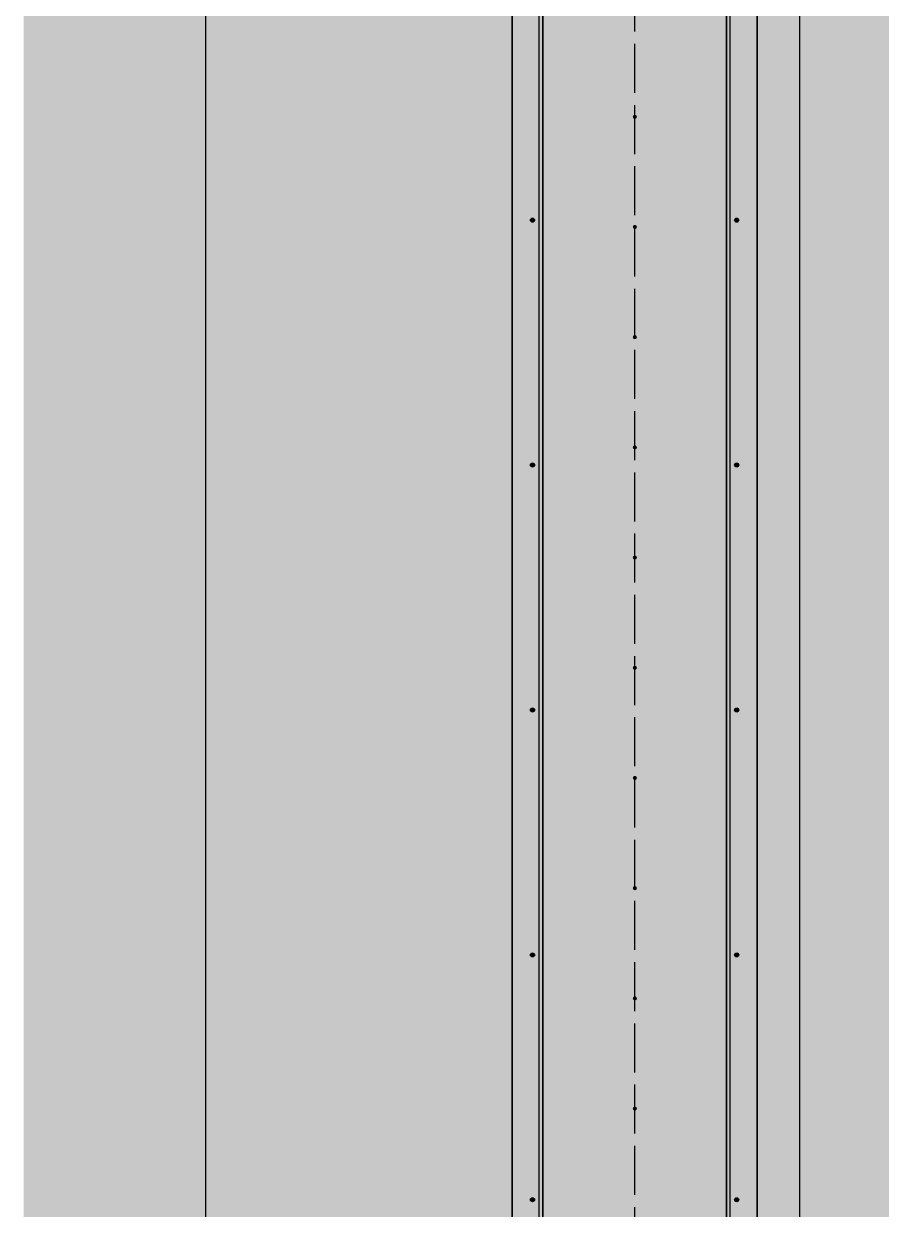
# Model space of a CAD drawing. Header units: millimetres. Extents: x 457 to 3457, y 154 to 6041.
# Drawn here: x 897 to 1107, y 2312.8 to 2603.2 of the extents above; entities that cross this region are included whole.
import ezdxf

# ---------------------------------------------------------------- set-up
doc = ezdxf.new("R2010")
doc.units = ezdxf.units.MM
doc.linetypes.add('ACAD_ISO02W100', pattern=[15, 12, -3])
for name, color, linetype in [('4E', 7, 'Continuous'), ('Baliz', 7, 'Continuous'), ('Lines Runway', 7, 'Continuous'), ('RUNWAYS', 7, 'Continuous'), ('TAXIWAYS', 50, 'Continuous')]:
    doc.layers.add(name, color=color, linetype=linetype)

# ---------------------------------------------------------------- blocks, each defined once
blk = doc.blocks.new('*U483')
at = {"layer": 'Baliz', "transparency": 33554687}
h = blk.add_hatch(color=256, dxfattribs=at)
h.dxf.hatch_style = 1
h.set_gradient(color1=(255, 0, 0), color2=(153, 27, 30), name='INVSPHERICAL')
h.paths.add_polyline_path([(-0.5, 0, 1), (0.5, 0, 1)])
at = {"layer": 'Baliz'}
blk.add_circle((0, 0), 0.5, dxfattribs=at)
blk = doc.blocks.new('*U484')
at = {"layer": 'Baliz', "color": 0, "linetype": 'ByBlock', "lineweight": -2, "transparency": 16777216}
for p in [(-50, 120), (0, 120), (-50, 60), (0, 60), (-50, 0), (0, 0)]:
    blk.add_blockref('*U483', p, dxfattribs=at)
blk = doc.blocks.new('*U439')
at = {"layer": 'Baliz'}
blk.add_blockref('*U484', (25, -60), dxfattribs=at)
blk = doc.blocks.new('*U440')
at = {"layer": 'Baliz', "color": 0, "linetype": 'ByBlock', "lineweight": -2, "transparency": 16777216}
for p in [(0, 1080), (0, 1020), (0, 960), (0, 900), (0, 840), (0, 780), (0, 720)]:
    blk.add_blockref('*U439', p, dxfattribs=at)
blk = doc.blocks.new('*U467')
at = {"layer": 'Baliz', "true_color": 0xffffff, "transparency": 33554687}
h = blk.add_hatch(color=7, dxfattribs=at)
h.dxf.hatch_style = 1
h.paths.add_polyline_path([(0, 0.5), (0, -0.5, 0.414214), (0.5, 0, 0.414214)])
h.paths.add_polyline_path([(0, 0.5, 0.414214), (-0.5, 0, 0.414214), (0, -0.5)])
blk = doc.blocks.new('*U468')
at = {"layer": 'Baliz', "color": 0, "linetype": 'ByBlock', "lineweight": -2, "transparency": 16777216}
for p in [(0, 1134), (0, 1107), (0, 1080), (0, 1053), (0, 1026), (0, 999), (0, 972), (0, 945), (0, 918), (0, 891)]:
    blk.add_blockref('*U467', p, dxfattribs=at)

msp = doc.modelspace()

# ---------------------------------------------------------------- hatches: boundary and pattern name
at = {"layer": '4E', "true_color": 0x136734, "transparency": 33554687}
h = msp.add_hatch(color=116, dxfattribs=at)
h.dxf.hatch_style = 1
h.paths.add_polyline_path([(971.99, 1287.138), (971.99, 1437.122), (941.99, 1587.122), (941.99, 3167.122), (896.99, 3167.122), (896.99, 3167.122), (896.99, 927.122), (971.856, 927.122)])
h.paths.add_polyline_path([(1122.124, 927.122), (1122.002, 1257.122), (1121.99, 1257.122), (1121.99, 1437.122), (1151.99, 1587.122), (1151.99, 3167.122), (1196.99, 3167.122), (1196.99, 927.122)])
h.paths.add_polyline_path([(1196.99, 5407.122), (1122.124, 5407.122), (1121.99, 5047.106), (1121.99, 4897.122), (1151.99, 4747.122), (1151.99, 3167.122), (1196.99, 3167.122)])
h.paths.add_polyline_path([(2064.394, 691.068), (2064.394, 661.285), (2073.755, 661.285), (2073.755, 691.068)], flags=9)
h.paths.add_polyline_path([(2081.711, 992.43), (2109.554, 992.43), (2109.554, 1001.791), (2081.711, 1001.791)], flags=9)
h.paths.add_polyline_path([(2105.499, 632.581), (2135.671, 632.581), (2135.671, 641.942), (2105.499, 641.942)], flags=9)
at = {"layer": '4E', "true_color": 0x939598, "transparency": 33554687}
h = msp.add_hatch(color=252, dxfattribs=at)
h.dxf.hatch_style = 1
h.paths.add_polyline_path([(1016.587, 3166.902), (941.587, 3166.902), (941.587, 1586.902), (971.587, 1436.902), (971.587, 1286.902), (1016.587, 1286.902)])
h.paths.add_polyline_path([(1024.087, 1286.902), (971.587, 1286.902), (971.587, 1256.902), (971.977, 1256.902), (1024.087, 1256.902)])
h.paths.add_polyline_path([(1121.587, 1286.902), (1069.087, 1286.902), (1069.087, 1256.902), (1121.587, 1256.902)])
h.paths.add_polyline_path([(1151.587, 1586.902), (1151.587, 3166.902), (1076.587, 3166.902), (1076.587, 1286.902), (1121.587, 1286.902), (1121.587, 1436.902)])
h.paths.add_polyline_path([(1016.587, 5046.902), (971.587, 5046.902), (971.587, 4896.902), (941.587, 4746.902), (941.587, 3166.902), (1016.587, 3166.902)])
h.paths.add_polyline_path([(1121.587, 5046.902), (1076.587, 5046.902), (1076.587, 3166.902), (1151.587, 3166.902), (1151.587, 4746.902), (1121.587, 4896.902)])
h.paths.add_polyline_path([(1121.587, 5076.902), (1069.087, 5076.902), (1069.087, 5046.902), (1121.587, 5046.902)])
h.paths.add_polyline_path([(1024.087, 5076.902), (971.587, 5076.902), (971.587, 5046.902), (1016.587, 5046.902), (1024.087, 5046.902)])
at = {"layer": '4E', "true_color": 0x383838, "transparency": 33554687}
h = msp.add_hatch(color=250, dxfattribs=at)
h.dxf.hatch_style = 1
h.paths.add_polyline_path([(1016.587, 5046.902), (1024.087, 5046.902), (1024.087, 1286.902), (1016.587, 1286.902)])
at = {"layer": '4E', "true_color": 0x000000, "transparency": 33554687}
h = msp.add_hatch(color=18, dxfattribs=at)
h.dxf.hatch_style = 1
h.paths.add_polyline_path([(1024.087, 1286.902), (1046.587, 1286.902), (1046.587, 3166.902), (1024.087, 3166.902)])
h.paths.add_polyline_path([(1046.587, 5046.902), (1024.087, 5046.902), (1024.087, 3166.902), (1046.587, 3166.902)])
at = {"layer": '4E', "true_color": 0x383838, "transparency": 33554687}
h = msp.add_hatch(color=250, dxfattribs=at)
h.dxf.hatch_style = 1
h.paths.add_polyline_path([(1076.587, 5046.902), (1069.087, 5046.902), (1069.087, 1286.902), (1076.587, 1286.902)])
at = {"layer": '4E', "true_color": 0x000000, "transparency": 33554687}
h = msp.add_hatch(color=18, dxfattribs=at)
h.dxf.hatch_style = 1
h.paths.add_polyline_path([(1069.087, 3166.902), (1046.587, 3166.902), (1046.587, 1286.902), (1069.087, 1286.902)])
at = {"layer": 'Lines Runway', "true_color": 0x636466, "transparency": 33554687}
h = msp.add_hatch(color=251, dxfattribs=at)
h.paths.add_polyline_path([(1024.419, 1286.735), (1024.087, 1286.735), (1024.087, 1286.711, 0.929161)])
h.paths.add_polyline_path([(1024.087, 1286.711), (1024.087, 1286.902), (1024.087, 5046.902), (1069.087, 5046.902), (1069.087, 1286.902), (1024.087, 1286.902), (1024.087, 1286.735), (1024.419, 1286.735, -0.929161)])
h.paths.add_polyline_path([(1069.087, 1287.336, -1), (1068.219, 1287.336, -1)])
h.paths.add_polyline_path([(1033.587, 1384.902), (1033.587, 1385.102), (1037.587, 1385.102), (1037.587, 1384.902)], flags=16)
h.paths.add_polyline_path([(1024.987, 1422.902), (1024.987, 1452.902), (1026.787, 1452.902), (1026.787, 1422.902)], flags=16)
h.paths.add_polyline_path([(1028.587, 1422.902), (1028.587, 1452.902), (1030.387, 1452.902), (1030.387, 1422.902)], flags=16)
h.paths.add_polyline_path([(1032.187, 1422.902), (1032.187, 1452.902), (1033.987, 1452.902), (1033.987, 1445.302), (1035.787, 1445.302), (1035.787, 1452.902), (1037.587, 1452.902), (1037.587, 1422.902), (1035.787, 1422.902), (1035.787, 1445.102), (1033.987, 1445.102), (1033.987, 1422.902)], flags=16)
h.paths.add_polyline_path([(1039.387, 1422.902), (1039.387, 1452.902), (1041.187, 1452.902), (1041.187, 1422.902)], flags=16)
h.paths.add_polyline_path([(1042.987, 1422.902), (1042.987, 1452.902), (1044.787, 1452.902), (1044.787, 1422.902)], flags=16)
h.paths.add_polyline_path([(1048.387, 1422.902), (1048.387, 1452.902), (1050.187, 1452.902), (1050.187, 1422.902)], flags=16)
h.paths.add_polyline_path([(1051.987, 1422.902), (1051.987, 1452.902), (1053.787, 1452.902), (1053.787, 1422.902)], flags=16)
h.paths.add_polyline_path([(1055.587, 1422.902), (1055.587, 1452.902), (1057.387, 1452.902), (1057.387, 1422.902)], flags=16)
h.paths.add_polyline_path([(1059.187, 1422.902), (1059.187, 1452.902), (1060.987, 1452.902), (1060.987, 1422.902)], flags=16)
h.paths.add_polyline_path([(1062.787, 1422.902), (1062.787, 1452.902), (1064.587, 1452.902), (1064.587, 1422.902)], flags=16)
h.paths.add_polyline_path([(1066.387, 1422.902), (1066.387, 1452.902), (1068.187, 1452.902), (1068.187, 1422.902)], flags=16)
h.paths.add_polyline_path([(1045.087, 1464.902), (1045.087, 1473.902), (1045.887, 1473.902), (1045.887, 1466.402), (1048.087, 1466.402), (1048.087, 1464.902), (1046.587, 1464.902)], flags=16)
h.paths.add_polyline_path([(1047.387, 1479.402), (1047.387, 1480.202), (1048.787, 1481.475), (1048.787, 1483.402), (1046.587, 1483.402), (1046.587, 1484.902), (1046.587, 1488.902), (1049.587, 1488.902), (1049.587, 1483.402), (1049.587, 1481.402)], flags=16)
h.paths.add_polyline_path([(1043.587, 1479.902), (1043.587, 1487.402), (1043.287, 1487.402), (1043.287, 1488.602, -0.4142136), (1043.587, 1488.902), (1044.387, 1488.902), (1044.387, 1479.902)], flags=16)
h.paths.add_polyline_path([(1047.387, 1484.902), (1047.387, 1487.402), (1048.787, 1487.402), (1048.787, 1484.902)], flags=0)
h.paths.add_polyline_path([(1046.137, 1500.902), (1046.137, 1544.902), (1047.037, 1544.902), (1047.037, 1500.902)], flags=16)
h.paths.add_polyline_path([(1055.587, 1566.902), (1055.587, 1589.402), (1057.387, 1589.402), (1057.387, 1566.902)], flags=16)
h.paths.add_polyline_path([(1055.587, 1816.902), (1055.587, 1876.902), (1065.587, 1876.902), (1065.587, 1816.902)], flags=16)
h.paths.add_polyline_path([(1055.587, 4744.402), (1055.587, 4766.902), (1057.387, 4766.902), (1057.387, 4744.402)], flags=16)
h.paths.add_polyline_path([(1043.587, 4844.902), (1043.587, 4853.902), (1044.387, 4853.902), (1044.387, 4846.402), (1044.687, 4846.402), (1044.687, 4845.202, -0.4142136), (1044.387, 4844.902)], flags=16)
h.paths.add_polyline_path([(1046.587, 4844.902), (1046.587, 4853.902), (1049.587, 4853.902), (1049.587, 4844.902)], flags=16)
h.paths.add_polyline_path([(1047.387, 4846.402), (1047.387, 4852.402), (1048.787, 4852.402), (1048.787, 4846.402)], flags=0)
h.paths.add_polyline_path([(1045.087, 4859.902), (1045.087, 4865.202), (1045.687, 4865.202), (1045.087, 4868.902), (1045.887, 4868.902), (1046.487, 4865.202), (1047.287, 4865.202), (1047.287, 4868.902), (1048.087, 4868.902), (1048.087, 4859.902)], flags=16)
h.paths.add_polyline_path([(1045.887, 4861.402), (1045.887, 4863.702), (1047.287, 4863.702), (1047.287, 4861.402)], flags=0)
at = {"layer": 'RUNWAYS'}
h = msp.add_hatch(color=256, dxfattribs=at)
h.dxf.hatch_style = 1
h.paths.add_polyline_path([(1023.187, 1416.102), (1024.087, 1416.102), (1024.087, 4917.702), (1023.187, 4917.702)])
h = msp.add_hatch(color=256, dxfattribs=at)
h.dxf.hatch_style = 1
h.paths.add_polyline_path([(1069.987, 4917.702), (1069.087, 4917.702), (1069.087, 1416.102), (1069.987, 1416.102)])
h = msp.add_hatch(color=256, dxfattribs=at)
h.dxf.hatch_style = 1
h.paths.add_polyline_path([(1047.037, 2632.902), (1046.137, 2632.902), (1046.137, 2588.902), (1047.037, 2588.902)])
h = msp.add_hatch(color=256, dxfattribs=at)
h.dxf.hatch_style = 1
h.paths.add_polyline_path([(1047.037, 2564.902), (1046.137, 2564.902), (1046.137, 2520.902), (1047.037, 2520.902)])
h = msp.add_hatch(color=256, dxfattribs=at)
h.dxf.hatch_style = 1
h.paths.add_polyline_path([(1047.037, 2496.902), (1046.137, 2496.902), (1046.137, 2452.902), (1047.037, 2452.902)])
h = msp.add_hatch(color=256, dxfattribs=at)
h.dxf.hatch_style = 1
h.paths.add_polyline_path([(1047.037, 2428.902), (1046.137, 2428.902), (1046.137, 2384.902), (1047.037, 2384.902)])
h = msp.add_hatch(color=256, dxfattribs=at)
h.dxf.hatch_style = 1
h.paths.add_polyline_path([(1047.037, 2360.902), (1046.137, 2360.902), (1046.137, 2316.902), (1047.037, 2316.902)])
h = msp.add_hatch(color=256, dxfattribs=at)
h.dxf.hatch_style = 1
h.paths.add_polyline_path([(1035.787, 2339.402), (1037.587, 2339.402), (1037.587, 2316.902), (1035.787, 2316.902)])
h = msp.add_hatch(color=256, dxfattribs=at)
h.dxf.hatch_style = 1
h.paths.add_polyline_path([(1057.387, 2339.402), (1055.587, 2339.402), (1055.587, 2316.902), (1057.387, 2316.902)])

# ---------------------------------------------------------------- linework, layer by layer
at = {"layer": '4E'}
for p, q in [((941.587, 1588.595), (941.587, 3168.595)), ((1016.587, 1286.902), (1016.587, 3166.902)), ((1076.587, 1286.902), (1076.587, 3166.902))]:
    msp.add_line(p, q, dxfattribs=at)
msp.add_lwpolyline([(1069.087, 5046.902), (1076.587, 5046.902), (1076.587, 1286.902), (1069.087, 1286.902)], close=True, dxfattribs=at)
at = {"layer": 'RUNWAYS'}
msp.add_line((1024.087, 1416.902), (1024.087, 4916.902), dxfattribs=at)
for points in [[(1024.087, 1286.902), (1069.087, 1286.902), (1069.087, 5046.902), (1024.087, 5046.902)], [(1024.087, 5046.902), (1069.087, 5046.902), (1069.087, 1286.902), (1024.087, 1286.902)], [(1023.187, 4917.702), (1024.087, 4917.702), (1024.087, 1416.102), (1023.187, 1416.102)], [(1069.987, 4917.702), (1069.087, 4917.702), (1069.087, 1416.102), (1069.987, 1416.102)]]:
    msp.add_lwpolyline(points, close=True, dxfattribs=at)
msp.add_lwpolyline([(1024.087, 3166.902), (1024.087, 1286.902), (1069.087, 1286.902), (1069.087, 3166.902)], dxfattribs=at)
at = {"layer": 'TAXIWAYS', "color": 7}
msp.add_line((1016.587, 3030.825), (1016.587, 1286.902), dxfattribs=at)
at = {"layer": 'TAXIWAYS', "color": 7, "linetype": 'ACAD_ISO02W100'}
msp.add_line((1046.587, 2988.313), (1046.587, 1391.184), dxfattribs=at)
at = {"layer": 'TAXIWAYS'}
for points in [[(1076.587, 2126.877), (1076.587, 2701.249)], [(1087.087, 2126.877), (1087.087, 2701.249)]]:
    msp.add_lwpolyline(points, dxfattribs=at)

# ---------------------------------------------------------------- block references
at = {"layer": 'Baliz'}
for name, p in [('*U440', (1046.587, 1535.102)), ('*U468', (1046.651, 1446.442))]:
    msp.add_blockref(name, p, dxfattribs=at)

doc.saveas('drawing.dxf')
